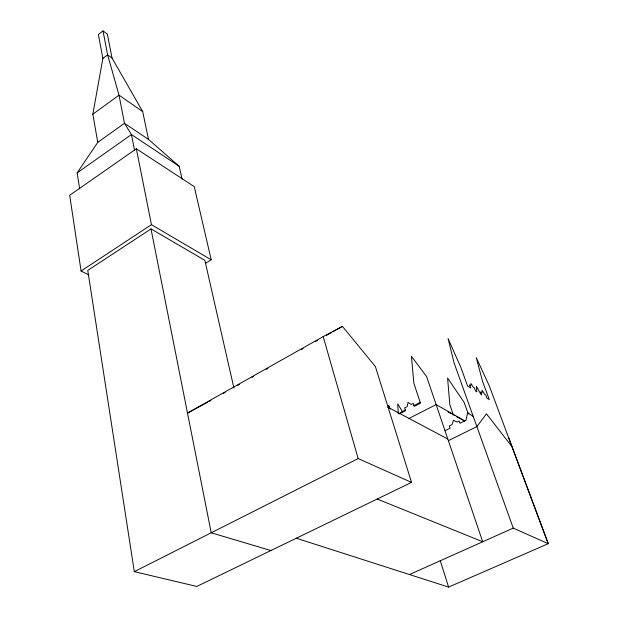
<?xml version="1.0" encoding="UTF-8"?>
<svg xmlns="http://www.w3.org/2000/svg" width="618" height="618" viewBox="0 0 618 618"><rect width="100%" height="100%" fill="white"/><g stroke="black" fill="none" stroke-linecap="round" stroke-linejoin="round"><path stroke-width="0.93" d="M79.66 188.876L77.142 172.878L97.76 142.356L92.847 114.191L102.866 58.416L98.355 34.453L103.021 30.9L107.377 34.152L112.028 58.053L142.704 111.619L148.498 139.421L179.205 166.304L182.086 179.12M398.934 414.052L401.159 412.198L405.354 410.035M102.866 58.416L107.617 54.847L103.021 30.9M92.847 114.191L119.011 95.149L107.617 54.847L112.028 58.053M97.76 142.356L124.481 123.306L119.011 95.149L142.704 111.619M77.142 172.878L131.449 134.554L179.205 166.304M205.516 263.345L211.186 259.792L194.253 186.644L136.346 148.776L69.687 195.273L81.082 271.008L88.83 274.925M81.082 271.008L151.456 224.666L211.186 259.792M233.921 388.096L204.859 260.34L151.001 228.907L87.771 270.429L134.315 571.642L196.794 586.451L411.534 482.388L375.42 366.613L342.442 326.374L323.175 336.594L187.501 413.094L207.571 402.279M223.484 393.419L225.161 392.476M237.721 385.393L239.398 384.45M251.966 377.366L253.643 376.424M266.211 369.34L267.888 368.398M301.391 349.51L303.067 348.567M315.636 341.484L317.312 340.541M326.528 335.342L331.557 332.515M333.226 331.565L342.442 326.374M209.247 401.383L210.916 400.479M413.751 405.709L420.464 402.256M399.653 413.697L405.547 410.661L404.651 407.872L407.169 406.574L408.104 402.372L411.256 404.466L413.349 403.384L414.323 406.366L420.464 403.199L413.859 383.26L411.449 356.37L426.613 376.571L482.704 541.762L377.204 499.027M408.691 418.602L436.123 404.581L464.86 420.974M134.315 571.642L358.162 458.564L411.534 482.388M445.006 430.738L450.066 428.212L449.294 425.949L452.021 424.589L453.481 420.248L457.073 422.063L459.189 421.005L459.985 423.268L466.057 420.24L467.617 412.639L473.311 416.625M448.374 440.673L476.88 426.59L486.443 413.805L511.974 446.675M409.471 574.547L513.234 528.104L548.313 543.74L508.637 437.66M296.316 538.224L448.591 587.1L548.22 543.701L489.147 385.562L476.231 357.536L482.565 381.406L489.301 399.591L486.914 398.1L485.802 395.072L484.62 394.33L482.102 390.275L482.071 392.739L480.688 391.866L481.808 394.91L480.843 394.307L476.354 386.242L476.826 391.804L475.528 390.993L474.415 387.926L473.195 387.162L470.986 383.508L470.761 385.64L469.603 384.914L470.723 387.996L467.594 386.041L460.866 367.416L448.081 338.564L454.13 363.067L513.234 528.104M270.877 550.553L211.225 532.793L151.001 228.907M387.71 407.115L447.818 439.035M448.042 411.967L451.379 413.79M453.048 414.701L454.717 415.613M456.385 416.524L464.736 421.09M148.498 139.421L124.481 123.306L131.449 134.554L134.616 150.56M402.635 411.936L397.714 403.909L398.301 413.38M390.151 408.931L388.683 405.493L389.201 408.297M468.282 414.06L464.133 402.38L447.579 378.015L449.842 404.782L453.241 414.578M440.24 560.534L448.591 587.1M323.175 336.594L358.162 458.564M136.346 148.776L151.456 224.666"/></g></svg>
